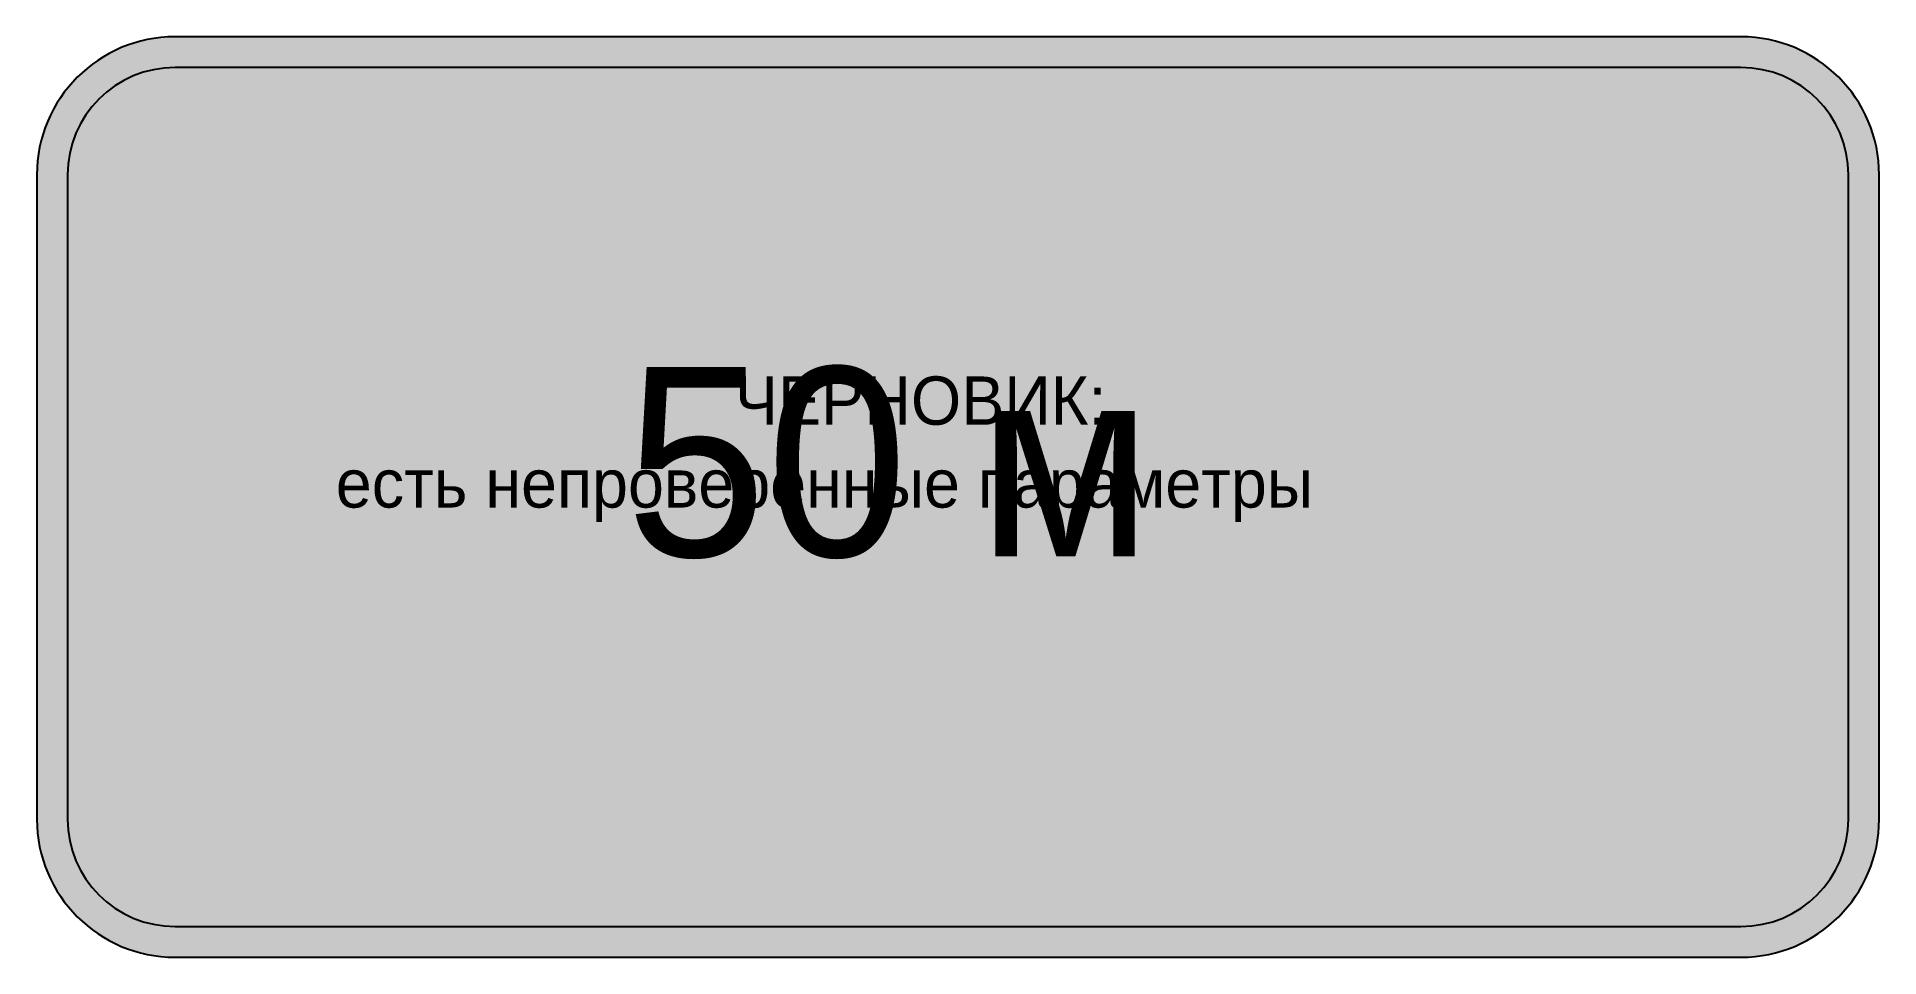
# Model space of a CAD drawing. Header units: millimetres. Extents: x -300 to 300, y -150 to 150.
import ezdxf

# ---------------------------------------------------------------- set-up
doc = ezdxf.new("R2010")
doc.units = ezdxf.units.MM
for name, color, linetype in [('SIGN.Field', 255, 'CONTINUOUS'), ('SIGN.Outline', 7, 'CONTINUOUS'), ('SIGN.Text', 7, 'CONTINUOUS'), ('SIGN.Watermark', 1, 'CONTINUOUS')]:
    doc.layers.add(name, color=color, linetype=linetype)

msp = doc.modelspace()

# ---------------------------------------------------------------- linework, layer by layer
at = {"layer": 'SIGN.Field'}
for p, q in [((255, 140), (-255, 140)), ((-290, 105), (-290, -105)), ((290, -105), (290, 105)), ((-255, -140), (255, -140))]:
    msp.add_line(p, q, dxfattribs=at)
for centre, start, end in [((-255, 105), 90, 180), ((255, 105), 0, 90), ((-255, -105), 180, 270), ((255, -105), 270, 0)]:
    msp.add_arc(centre, 35, start, end, dxfattribs=at)
for points in [[(-290, -105), (261.828161, 139.327485), (255, 140)], [(-290, -105), (255, 140), (-255, 140)], [(-290, -105), (-255, 140), (-261.828161, 139.327485)], [(-290, -105), (268.39392, 137.335784), (261.828161, 139.327485)], [(-290, -105), (-261.828161, 139.327485), (-268.39392, 137.335784)], [(-290, -105), (274.444958, 134.101436), (268.39392, 137.335784)], [(-290, -105), (-268.39392, 137.335784), (-274.444958, 134.101436)], [(-290, -105), (279.748737, 129.748737), (274.444958, 134.101436)], [(-290, -105), (-274.444958, 134.101436), (-279.748737, 129.748737)], [(-290, -105), (284.101436, 124.444958), (279.748737, 129.748737)], [(-290, -105), (-279.748737, 129.748737), (-284.101436, 124.444958)], [(-290, -105), (287.335784, 118.39392), (284.101436, 124.444958)], [(-290, -105), (-284.101436, 124.444958), (-287.335784, 118.39392)], [(-290, -105), (289.327485, 111.828161), (287.335784, 118.39392)], [(-290, -105), (-287.335784, 118.39392), (-289.327485, 111.828161)], [(-290, -105), (290, 105), (289.327485, 111.828161)], [(-290, -105), (-289.327485, 111.828161), (-290, 105)], [(-290, -105), (290, -105), (290, 105)], [(-290, -105), (-289.327485, -111.828161), (-287.335784, -118.39392)], [(-290, -105), (-287.335784, -118.39392), (-284.101436, -124.444958)], [(-290, -105), (-284.101436, -124.444958), (-279.748737, -129.748737)], [(-290, -105), (-279.748737, -129.748737), (-274.444958, -134.101436)], [(-290, -105), (-274.444958, -134.101436), (-268.39392, -137.335784)], [(-290, -105), (-268.39392, -137.335784), (-261.828161, -139.327485)], [(-290, -105), (-261.828161, -139.327485), (-255, -140)], [(-290, -105), (-255, -140), (255, -140)], [(-290, -105), (255, -140), (261.828161, -139.327485)], [(-290, -105), (261.828161, -139.327485), (268.39392, -137.335784)], [(-290, -105), (268.39392, -137.335784), (274.444958, -134.101436)], [(-290, -105), (274.444958, -134.101436), (279.748737, -129.748737)], [(-290, -105), (279.748737, -129.748737), (284.101436, -124.444958)], [(-290, -105), (284.101436, -124.444958), (287.335784, -118.39392)], [(-290, -105), (287.335784, -118.39392), (289.327485, -111.828161)], [(-290, -105), (289.327485, -111.828161), (290, -105)]]:
    msp.add_solid(points, dxfattribs=at)
at = {"layer": 'SIGN.Outline'}
for p, q in [((255, 150), (-255, 150)), ((-300, 105), (-300, -105)), ((300, -105), (300, 105)), ((-255, -150), (255, -150))]:
    msp.add_line(p, q, dxfattribs=at)
for centre, start, end in [((-255, 105), 90, 180), ((255, 105), 0, 90), ((-255, -105), 180, 270), ((255, -105), 270, 0)]:
    msp.add_arc(centre, 45, start, end, dxfattribs=at)
for points in [[(-300, -105), (262.814168, 149.316349), (255, 150)], [(-300, -105), (255, 150), (-255, 150)], [(-300, -105), (-255, 150), (-262.814168, 149.316349)], [(-300, -105), (270.390906, 147.286168), (262.814168, 149.316349)], [(-300, -105), (-262.814168, 149.316349), (-270.390906, 147.286168)], [(-300, -105), (277.5, 143.971143), (270.390906, 147.286168)], [(-300, -105), (-270.390906, 147.286168), (-277.5, 143.971143)], [(-300, -105), (283.925442, 139.472), (277.5, 143.971143)], [(-300, -105), (-277.5, 143.971143), (-283.925442, 139.472)], [(-300, -105), (289.472, 133.925442), (283.925442, 139.472)], [(-300, -105), (-283.925442, 139.472), (-289.472, 133.925442)], [(-300, -105), (293.971143, 127.5), (289.472, 133.925442)], [(-300, -105), (-289.472, 133.925442), (-293.971143, 127.5)], [(-300, -105), (297.286168, 120.390906), (293.971143, 127.5)], [(-300, -105), (-293.971143, 127.5), (-297.286168, 120.390906)], [(-300, -105), (299.316349, 112.814168), (297.286168, 120.390906)], [(-300, -105), (-297.286168, 120.390906), (-299.316349, 112.814168)], [(-300, -105), (300, 105), (299.316349, 112.814168)], [(-300, -105), (-299.316349, 112.814168), (-300, 105)], [(-300, -105), (300, -105), (300, 105)], [(-300, -105), (-299.316349, -112.814168), (-297.286168, -120.390906)], [(-300, -105), (-297.286168, -120.390906), (-293.971143, -127.5)], [(-300, -105), (-293.971143, -127.5), (-289.472, -133.925442)], [(-300, -105), (-289.472, -133.925442), (-283.925442, -139.472)], [(-300, -105), (-283.925442, -139.472), (-277.5, -143.971143)], [(-300, -105), (-277.5, -143.971143), (-270.390906, -147.286168)], [(-300, -105), (-270.390906, -147.286168), (-262.814168, -149.316349)], [(-300, -105), (-262.814168, -149.316349), (-255, -150)], [(-300, -105), (-255, -150), (255, -150)], [(-300, -105), (255, -150), (262.814168, -149.316349)], [(-300, -105), (262.814168, -149.316349), (270.390906, -147.286168)], [(-300, -105), (270.390906, -147.286168), (277.5, -143.971143)], [(-300, -105), (277.5, -143.971143), (283.925442, -139.472)], [(-300, -105), (283.925442, -139.472), (289.472, -133.925442)], [(-300, -105), (289.472, -133.925442), (293.971143, -127.5)], [(-300, -105), (293.971143, -127.5), (297.286168, -120.390906)], [(-300, -105), (297.286168, -120.390906), (299.316349, -112.814168)], [(-300, -105), (299.316349, -112.814168), (300, -105)]]:
    msp.add_solid(points, dxfattribs=at)

# ---------------------------------------------------------------- texts
at = {"layer": 'SIGN.Text'}
msp.add_text('50 м', height=61.725888, dxfattribs=at).set_placement((-108.257386, -19.389888))
at = {"layer": 'SIGN.Watermark'}
for s, p in [('ЧЕРНОВИК:', (-72.657, 23.5536)), ('есть непроверенные параметры', (-202.63824, -3.4464))]:
    msp.add_text(s, height=15.7464, dxfattribs=at).set_placement(p)

doc.saveas('drawing.dxf')
